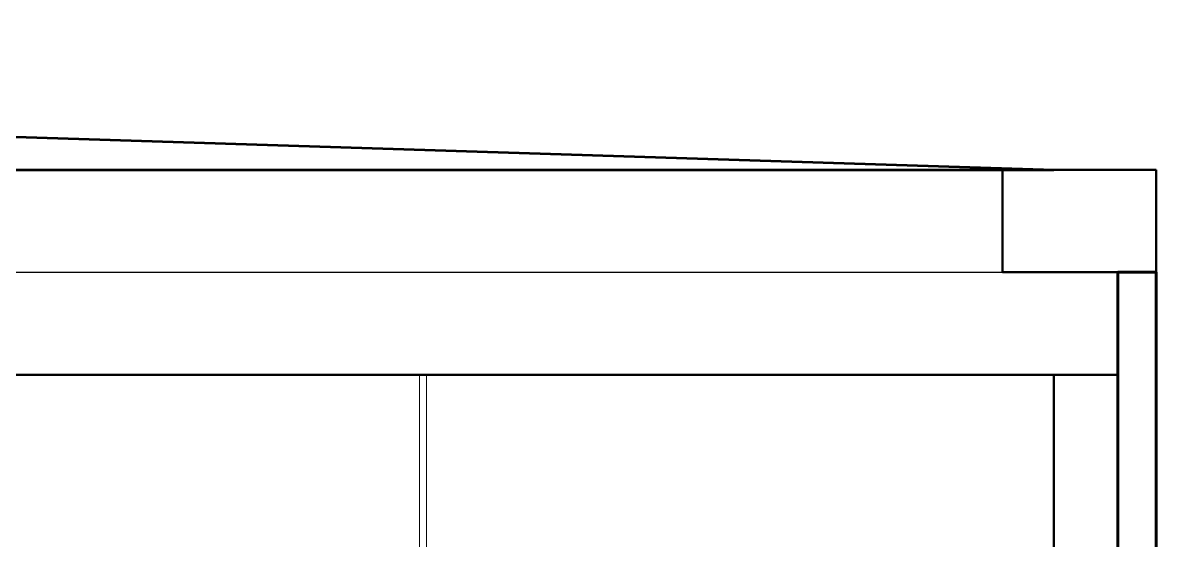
# Model space of a CAD drawing. Header units: metres. Extents: x 29 to 562, y -33 to 369.
# Drawn here: x 481.099 to 485.525, y 119.889 to 121.911 of the extents above; entities that cross this region are included whole.
import ezdxf

# ---------------------------------------------------------------- set-up
doc = ezdxf.new("R2010")
doc.units = ezdxf.units.M
doc.header["$LTSCALE"] = 2
for name, color, linetype, lineweight in [('A-ROOF', 226, 'Continuous', 53), ('E-AIR', 160, 'Continuous', 5), ('S-BEAM', 1, 'Continuous', 50), ('S-COLS', 1, 'Continuous', 50), ('S-WALL', 7, 'Continuous', 60)]:
    doc.layers.add(name, color=color, linetype=linetype, lineweight=lineweight)
doc.layers.add('S-DECK', color=7, linetype='Continuous')

msp = doc.modelspace()

# ---------------------------------------------------------------- linework, layer by layer
at = {"layer": 'A-ROOF'}
for p in [(467.0254, 121.911), (448.9254, 121.3381)]:
    msp.add_line(p, (485.1254, 121.336), dxfattribs=at)
at = {"layer": 'E-AIR'}
for p, q in [((482.6494, 117.6136), (482.6494, 120.536)), ((482.6765, 117.6148), (482.6765, 120.536))]:
    msp.add_line(p, q, dxfattribs=at)
at = {"layer": 'S-BEAM'}
for p, q in [((485.5254, 121.336), (484.9254, 121.336)), ((484.9254, 121.336), (484.9254, 120.936)), ((485.5254, 120.936), (485.5254, 121.336)), ((484.9254, 120.936), (485.5254, 120.936)), ((448.6754, 120.536), (485.3754, 120.536))]:
    msp.add_line(p, q, dxfattribs=at)
at = {"layer": 'S-COLS'}
for p, q in [((485.1254, 109.336), (485.1254, 120.536)), ((485.3754, 120.536), (485.3754, 109.336))]:
    msp.add_line(p, q, dxfattribs=at)
at = {"layer": 'S-DECK'}
msp.add_line((448.5254, 120.936), (485.5254, 120.936), dxfattribs=at)
at = {"layer": 'S-WALL'}
for p, q in [((485.5254, 120.936), (485.3754, 120.936)), ((485.3754, 120.936), (485.3754, 109.336)), ((485.5254, 108.936), (485.5254, 120.936))]:
    msp.add_line(p, q, dxfattribs=at)

doc.saveas('drawing.dxf')
